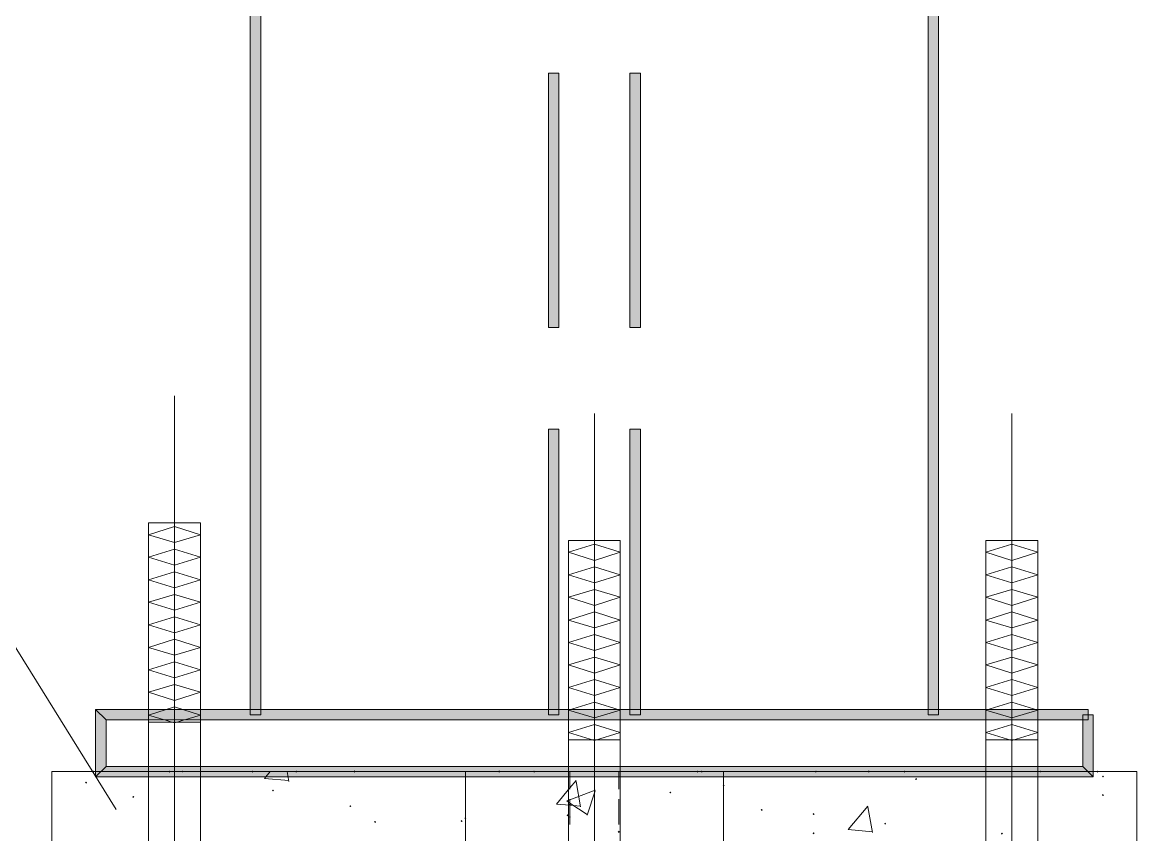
# Model space of a CAD drawing. Header units: millimetres. Extents: x 0 to 586, y 0 to 414.
# Drawn here: x 413.31 to 426.82, y 355.4 to 365.24 of the extents above; entities that cross this region are included whole.
import ezdxf

# ---------------------------------------------------------------- set-up
doc = ezdxf.new("R2010")
doc.units = ezdxf.units.MM

msp = doc.modelspace()

# ---------------------------------------------------------------- hatches: boundary and pattern name
h = msp.add_hatch(color=0)
h.dxf.hatch_style = 2
h.paths.add_polyline_path([(416.203694, 356.852361), (416.076694, 356.852361), (416.076694, 373.623417), (416.203694, 373.623417)])
h = msp.add_hatch(color=0)
h.dxf.hatch_style = 2
h.paths.add_polyline_path([(424.416361, 356.852361), (424.292889, 356.852361), (424.292889, 373.623417), (424.416361, 373.623417)])
h = msp.add_hatch(color=0)
h.dxf.hatch_style = 2
h.paths.add_polyline_path([(419.692667, 361.540778), (419.692667, 364.620528), (419.816139, 364.620528), (419.816139, 361.540778)])
h = msp.add_hatch(color=0)
h.dxf.hatch_style = 2
h.paths.add_polyline_path([(420.676917, 361.540778), (420.676917, 364.620528), (420.803917, 364.620528), (420.803917, 361.540778)])
h = msp.add_hatch(color=0)
h.dxf.hatch_style = 2
h.paths.add_polyline_path([(419.692667, 356.852361), (419.692667, 360.309583), (419.816139, 360.309583), (419.816139, 356.852361)])
h = msp.add_hatch(color=0)
h.dxf.hatch_style = 2
h.paths.add_polyline_path([(420.676917, 356.852361), (420.676917, 360.309583), (420.803917, 360.309583), (420.803917, 356.852361)])
h = msp.add_hatch(color=0)
h.dxf.hatch_style = 2
h.paths.add_polyline_path([(426.229639, 356.915861), (426.229639, 356.792389), (414.330444, 356.792389), (414.203444, 356.915861)])
h = msp.add_hatch(color=0)
h.dxf.hatch_style = 2
h.paths.add_polyline_path([(414.203444, 356.915861), (414.330444, 356.792389), (414.330444, 356.224417), (414.203444, 356.100944)])
h = msp.add_hatch(color=0)
h.dxf.hatch_style = 2
h.paths.add_polyline_path([(426.289611, 356.100944), (426.166139, 356.224417), (426.166139, 356.852361), (426.289611, 356.852361)])
h = msp.add_hatch(color=0)
h.dxf.hatch_style = 2
h.paths.add_polyline_path([(414.17875, 356.151392), (414.165697, 356.164444), (414.17875, 356.177497), (414.191803, 356.164444)])
h = msp.add_hatch(color=0)
h.dxf.hatch_style = 2
h.paths.add_polyline_path([(414.203444, 356.100944), (414.330444, 356.224417), (426.166139, 356.224417), (426.289611, 356.100944)])
h = msp.add_hatch(color=0)
h.dxf.hatch_style = 2
h.paths.add_polyline_path([(415.0995, 356.151392), (415.086447, 356.164444), (415.0995, 356.177497), (415.112553, 356.164444)])
h = msp.add_hatch(color=0)
h.dxf.hatch_style = 2
h.paths.add_polyline_path([(415.25825, 356.151392), (415.245197, 356.164444), (415.25825, 356.177497), (415.271303, 356.164444)])
h = msp.add_hatch(color=0)
h.dxf.hatch_style = 2
h.paths.add_polyline_path([(415.25825, 356.151392), (415.245197, 356.164444), (415.25825, 356.177497), (415.271303, 356.164444)])
h = msp.add_hatch(color=0)
h.dxf.hatch_style = 2
h.paths.add_polyline_path([(416.104917, 356.151392), (416.091864, 356.164444), (416.104917, 356.177497), (416.117969, 356.164444)])
h = msp.add_hatch(color=0)
h.dxf.hatch_style = 2
h.paths.add_polyline_path([(416.634083, 356.151392), (416.621031, 356.164444), (416.634083, 356.177497), (416.647136, 356.164444)])
h = msp.add_hatch(color=0)
h.dxf.hatch_style = 2
h.paths.add_polyline_path([(417.339639, 356.151392), (417.326586, 356.164444), (417.339639, 356.177497), (417.352692, 356.164444)])
h = msp.add_hatch(color=0)
h.dxf.hatch_style = 2
h.paths.add_polyline_path([(419.092944, 356.151392), (419.079892, 356.164444), (419.092944, 356.177497), (419.105997, 356.164444)])
h = msp.add_hatch(color=0)
h.dxf.hatch_style = 2
h.paths.add_polyline_path([(419.516278, 356.151392), (419.503225, 356.164444), (419.516278, 356.177497), (419.529331, 356.164444)])
h = msp.add_hatch(color=0)
h.dxf.hatch_style = 2
h.paths.add_polyline_path([(419.516278, 356.151392), (419.503225, 356.164444), (419.516278, 356.177497), (419.529331, 356.164444)])
h = msp.add_hatch(color=0)
h.dxf.hatch_style = 2
h.paths.add_polyline_path([(421.495361, 356.151392), (421.482308, 356.164444), (421.495361, 356.177497), (421.508414, 356.164444)])
h = msp.add_hatch(color=0)
h.dxf.hatch_style = 2
h.paths.add_polyline_path([(421.495361, 356.151392), (421.482308, 356.164444), (421.495361, 356.177497), (421.508414, 356.164444)])
h = msp.add_hatch(color=0)
h.dxf.hatch_style = 2
h.paths.add_polyline_path([(421.548278, 356.151392), (421.535225, 356.164444), (421.548278, 356.177497), (421.561331, 356.164444)])
h = msp.add_hatch(color=0)
h.dxf.hatch_style = 2
h.paths.add_polyline_path([(422.931167, 356.151392), (422.918114, 356.164444), (422.931167, 356.177497), (422.944219, 356.164444)])
h = msp.add_hatch(color=0)
h.dxf.hatch_style = 2
h.paths.add_polyline_path([(422.931167, 356.151392), (422.918114, 356.164444), (422.931167, 356.177497), (422.944219, 356.164444)])
h = msp.add_hatch(color=0)
h.dxf.hatch_style = 2
h.paths.add_polyline_path([(423.573222, 356.151392), (423.560169, 356.164444), (423.573222, 356.177497), (423.586275, 356.164444)])
h = msp.add_hatch(color=0)
h.dxf.hatch_style = 2
h.paths.add_polyline_path([(423.573222, 356.151392), (423.560169, 356.164444), (423.573222, 356.177497), (423.586275, 356.164444)])
h = msp.add_hatch(color=0)
h.dxf.hatch_style = 2
h.paths.add_polyline_path([(424.003611, 356.151392), (423.990558, 356.164444), (424.003611, 356.177497), (424.016664, 356.164444)])
h = msp.add_hatch(color=0)
h.dxf.hatch_style = 2
h.paths.add_polyline_path([(424.003611, 356.151392), (423.990558, 356.164444), (424.003611, 356.177497), (424.016664, 356.164444)])
h = msp.add_hatch(color=0)
h.dxf.hatch_style = 2
h.paths.add_polyline_path([(424.003611, 356.151392), (423.990558, 356.164444), (424.003611, 356.177497), (424.016664, 356.164444)])
h = msp.add_hatch(color=0)
h.dxf.hatch_style = 2
h.paths.add_polyline_path([(425.654611, 356.151392), (425.641558, 356.164444), (425.654611, 356.177497), (425.667664, 356.164444)])
h = msp.add_hatch(color=0)
h.dxf.hatch_style = 2
h.paths.add_polyline_path([(426.342528, 356.151392), (426.329475, 356.164444), (426.342528, 356.177497), (426.355581, 356.164444)])
h = msp.add_hatch(color=0)
h.dxf.hatch_style = 2
h.paths.add_polyline_path([(426.342528, 356.151392), (426.329475, 356.164444), (426.342528, 356.177497), (426.355581, 356.164444)])
h = msp.add_hatch(color=0)
h.dxf.hatch_style = 2
h.paths.add_polyline_path([(426.409556, 356.091419), (426.396503, 356.104472), (426.409556, 356.117525), (426.422608, 356.104472)])
h = msp.add_hatch(color=0)
h.dxf.hatch_style = 2
h.paths.add_polyline_path([(414.087028, 356.017336), (414.073975, 356.030389), (414.087028, 356.043442), (414.100081, 356.030389)])
h = msp.add_hatch(color=0)
h.dxf.hatch_style = 2
h.paths.add_polyline_path([(414.087028, 356.017336), (414.073975, 356.030389), (414.087028, 356.043442), (414.100081, 356.030389)])
h = msp.add_hatch(color=0)
h.dxf.hatch_style = 2
h.paths.add_polyline_path([(421.812861, 355.982058), (421.799808, 355.995111), (421.812861, 356.008164), (421.825914, 355.995111)])
h = msp.add_hatch(color=0)
h.dxf.hatch_style = 2
h.paths.add_polyline_path([(421.812861, 355.982058), (421.799808, 355.995111), (421.812861, 356.008164), (421.825914, 355.995111)])
h = msp.add_hatch(color=0)
h.dxf.hatch_style = 2
h.paths.add_polyline_path([(421.812861, 355.982058), (421.799808, 355.995111), (421.812861, 356.008164), (421.825914, 355.995111)])
h = msp.add_hatch(color=0)
h.dxf.hatch_style = 2
h.paths.add_polyline_path([(424.144722, 356.059669), (424.131669, 356.072722), (424.144722, 356.085775), (424.157775, 356.072722)])
h = msp.add_hatch(color=0)
h.dxf.hatch_style = 2
h.paths.add_polyline_path([(414.658528, 355.844475), (414.645475, 355.857528), (414.658528, 355.870581), (414.671581, 355.857528)])
h = msp.add_hatch(color=0)
h.dxf.hatch_style = 2
h.paths.add_polyline_path([(416.351861, 355.922086), (416.338808, 355.935139), (416.351861, 355.948192), (416.364914, 355.935139)])
h = msp.add_hatch(color=0)
h.dxf.hatch_style = 2
h.paths.add_polyline_path([(421.167278, 355.897392), (421.154225, 355.910444), (421.167278, 355.923497), (421.180331, 355.910444)])
h = msp.add_hatch(color=0)
h.dxf.hatch_style = 2
h.paths.add_polyline_path([(426.409556, 355.865642), (426.396503, 355.878694), (426.409556, 355.891747), (426.422608, 355.878694)])
h = msp.add_hatch(color=0)
h.dxf.hatch_style = 2
h.paths.add_polyline_path([(417.29025, 355.731586), (417.277197, 355.744639), (417.29025, 355.757692), (417.303303, 355.744639)])
h = msp.add_hatch(color=0)
h.dxf.hatch_style = 2
h.paths.add_polyline_path([(419.950194, 355.752753), (419.937142, 355.765806), (419.950194, 355.778858), (419.963247, 355.765806)])
h = msp.add_hatch(color=0)
h.dxf.hatch_style = 2
h.paths.add_polyline_path([(419.950194, 355.752753), (419.937142, 355.765806), (419.950194, 355.778858), (419.963247, 355.765806)])
h = msp.add_hatch(color=0)
h.dxf.hatch_style = 2
h.paths.add_polyline_path([(419.950194, 355.752753), (419.937142, 355.765806), (419.950194, 355.778858), (419.963247, 355.765806)])
h = msp.add_hatch(color=0)
h.dxf.hatch_style = 2
h.paths.add_polyline_path([(422.275, 355.685725), (422.261947, 355.698778), (422.275, 355.711831), (422.288053, 355.698778)])
h = msp.add_hatch(color=0)
h.dxf.hatch_style = 2
h.paths.add_polyline_path([(422.275, 355.685725), (422.261947, 355.698778), (422.275, 355.711831), (422.288053, 355.698778)])
h = msp.add_hatch(color=0)
h.dxf.hatch_style = 2
h.paths.add_polyline_path([(418.637861, 355.551669), (418.624808, 355.564722), (418.637861, 355.577775), (418.650914, 355.564722)])
h = msp.add_hatch(color=0)
h.dxf.hatch_style = 2
h.paths.add_polyline_path([(418.683722, 355.586947), (418.670669, 355.6), (418.683722, 355.613053), (418.696775, 355.6)])
h = msp.add_hatch(color=0)
h.dxf.hatch_style = 2
h.paths.add_polyline_path([(418.683722, 355.586947), (418.670669, 355.6), (418.683722, 355.613053), (418.696775, 355.6)])
h = msp.add_hatch(color=0)
h.dxf.hatch_style = 2
h.paths.add_polyline_path([(418.683722, 355.586947), (418.670669, 355.6), (418.683722, 355.613053), (418.696775, 355.6)])
h = msp.add_hatch(color=0)
h.dxf.hatch_style = 2
h.paths.add_polyline_path([(419.921972, 355.622225), (419.908919, 355.635278), (419.921972, 355.648331), (419.935025, 355.635278)])
h = msp.add_hatch(color=0)
h.dxf.hatch_style = 2
h.paths.add_polyline_path([(419.950194, 355.601058), (419.937142, 355.614111), (419.950194, 355.627164), (419.963247, 355.614111)])
h = msp.add_hatch(color=0)
h.dxf.hatch_style = 2
h.paths.add_polyline_path([(419.950194, 355.601058), (419.937142, 355.614111), (419.950194, 355.627164), (419.963247, 355.614111)])
h = msp.add_hatch(color=0)
h.dxf.hatch_style = 2
h.paths.add_polyline_path([(419.950194, 355.601058), (419.937142, 355.614111), (419.950194, 355.627164), (419.963247, 355.614111)])
h = msp.add_hatch(color=0)
h.dxf.hatch_style = 2
h.paths.add_polyline_path([(422.902944, 355.636336), (422.889892, 355.649389), (422.902944, 355.662442), (422.915997, 355.649389)])
h = msp.add_hatch(color=0)
h.dxf.hatch_style = 2
h.paths.add_polyline_path([(417.590111, 355.541086), (417.577058, 355.554139), (417.590111, 355.567192), (417.603164, 355.554139)])
h = msp.add_hatch(color=0)
h.dxf.hatch_style = 2
h.paths.add_polyline_path([(420.542861, 355.421142), (420.529808, 355.434194), (420.542861, 355.447247), (420.555914, 355.434194)])
h = msp.add_hatch(color=0)
h.dxf.hatch_style = 2
h.paths.add_polyline_path([(420.542861, 355.421142), (420.529808, 355.434194), (420.542861, 355.447247), (420.555914, 355.434194)])
h = msp.add_hatch(color=0)
h.dxf.hatch_style = 2
h.paths.add_polyline_path([(420.542861, 355.421142), (420.529808, 355.434194), (420.542861, 355.447247), (420.555914, 355.434194)])
h = msp.add_hatch(color=0)
h.dxf.hatch_style = 2
h.paths.add_polyline_path([(423.770778, 355.519919), (423.757725, 355.532972), (423.770778, 355.546025), (423.783831, 355.532972)])
h = msp.add_hatch(color=0)
h.dxf.hatch_style = 2
h.paths.add_polyline_path([(422.902944, 355.403503), (422.889892, 355.416556), (422.902944, 355.429608), (422.915997, 355.416556)])
h = msp.add_hatch(color=0)
h.dxf.hatch_style = 2
h.paths.add_polyline_path([(425.185417, 355.399975), (425.172364, 355.413028), (425.185417, 355.426081), (425.198469, 355.413028)])

# ---------------------------------------------------------------- linework, layer by layer
at = {"color": 0, "lineweight": 0}
for points in [[(416.203694, 356.852361), (416.076694, 356.852361), (416.076694, 373.623417), (416.203694, 373.623417)], [(424.416361, 356.852361), (424.292889, 356.852361), (424.292889, 373.623417), (424.416361, 373.623417)], [(419.692667, 361.540778), (419.692667, 364.620528), (419.816139, 364.620528), (419.816139, 361.540778)], [(420.676917, 361.540778), (420.676917, 364.620528), (420.803917, 364.620528), (420.803917, 361.540778)], [(419.692667, 356.852361), (419.692667, 360.309583), (419.816139, 360.309583), (419.816139, 356.852361)], [(420.676917, 356.852361), (420.676917, 360.309583), (420.803917, 360.309583), (420.803917, 356.852361)], [(426.229639, 356.915861), (426.229639, 356.792389), (414.330444, 356.792389), (414.203444, 356.915861)], [(414.203444, 356.915861), (414.330444, 356.792389), (414.330444, 356.224417), (414.203444, 356.100944)], [(426.289611, 356.100944), (426.166139, 356.224417), (426.166139, 356.852361), (426.289611, 356.852361)], [(414.203444, 356.100944), (414.330444, 356.224417), (426.166139, 356.224417), (426.289611, 356.100944)]]:
    msp.add_lwpolyline(points, close=True, dxfattribs=at)
for points in [[(415.159472, 360.715278), (415.159472, 334.891944)], [(420.246528, 360.500083), (420.246528, 334.67675)], [(425.305361, 360.500083), (425.305361, 334.67675)], [(414.453917, 355.705833), (412.277278, 359.198333)], [(414.8455, 336.109028), (414.8455, 359.177167)], [(414.8455, 359.177167), (415.473444, 359.177167)], [(415.473444, 359.032528), (415.159472, 359.131306), (414.8455, 359.032528)], [(415.473444, 336.109028), (415.473444, 359.177167)], [(414.8455, 359.032528), (415.159472, 358.937278), (415.473444, 359.032528)], [(419.932556, 335.897361), (419.932556, 358.961972)], [(420.5605, 358.961972), (419.932556, 358.961972)], [(420.5605, 335.897361), (420.5605, 358.961972)], [(424.991389, 335.897361), (424.991389, 358.961972)], [(425.619333, 358.961972), (424.991389, 358.961972)], [(425.619333, 335.897361), (425.619333, 358.961972)], [(415.473444, 358.760889), (415.159472, 358.856139), (414.8455, 358.760889)], [(420.5605, 358.820861), (420.246528, 358.916111), (419.932556, 358.820861)], [(419.932556, 358.820861), (420.246528, 358.722083), (420.5605, 358.820861)], [(425.619333, 358.820861), (425.305361, 358.916111), (424.991389, 358.820861)], [(424.991389, 358.820861), (425.305361, 358.722083), (425.619333, 358.820861)], [(414.8455, 358.760889), (415.159472, 358.662111), (415.473444, 358.760889)], [(415.473444, 358.485722), (415.159472, 358.5845), (414.8455, 358.485722)], [(420.5605, 358.545694), (420.246528, 358.644472), (419.932556, 358.545694)], [(419.932556, 358.545694), (420.246528, 358.450444), (420.5605, 358.545694)], [(425.619333, 358.545694), (425.305361, 358.644472), (424.991389, 358.545694)], [(424.991389, 358.545694), (425.305361, 358.450444), (425.619333, 358.545694)], [(414.8455, 358.485722), (415.159472, 358.390472), (415.473444, 358.485722)], [(415.473444, 358.214083), (415.159472, 358.309333), (414.8455, 358.214083)], [(420.5605, 358.274056), (420.246528, 358.369306), (419.932556, 358.274056)], [(419.932556, 358.274056), (420.246528, 358.175278), (420.5605, 358.274056)], [(425.619333, 358.274056), (425.305361, 358.369306), (424.991389, 358.274056)], [(424.991389, 358.274056), (425.305361, 358.175278), (425.619333, 358.274056)], [(414.8455, 358.214083), (415.159472, 358.118833), (415.473444, 358.214083)], [(415.473444, 357.942444), (415.159472, 358.037694), (414.8455, 357.942444)], [(420.5605, 357.998889), (420.246528, 358.097667), (419.932556, 357.998889)], [(425.619333, 357.998889), (425.305361, 358.097667), (424.991389, 357.998889)], [(414.8455, 357.942444), (415.159472, 357.843667), (415.473444, 357.942444)], [(419.932556, 357.998889), (420.246528, 357.903639), (420.5605, 357.998889)], [(424.991389, 357.998889), (425.305361, 357.903639), (425.619333, 357.998889)], [(415.473444, 357.667278), (415.159472, 357.766056), (414.8455, 357.667278)], [(420.5605, 357.72725), (420.246528, 357.8225), (419.932556, 357.72725)], [(425.619333, 357.72725), (425.305361, 357.8225), (424.991389, 357.72725)], [(414.8455, 357.667278), (415.159472, 357.572028), (415.473444, 357.667278)], [(419.932556, 357.72725), (420.246528, 357.632), (420.5605, 357.72725)], [(424.991389, 357.72725), (425.305361, 357.632), (425.619333, 357.72725)], [(415.473444, 357.395639), (415.159472, 357.490889), (414.8455, 357.395639)], [(420.5605, 357.455611), (420.246528, 357.550861), (419.932556, 357.455611)], [(425.619333, 357.455611), (425.305361, 357.550861), (424.991389, 357.455611)], [(414.8455, 357.395639), (415.159472, 357.300389), (415.473444, 357.395639)], [(419.932556, 357.455611), (420.246528, 357.356833), (420.5605, 357.455611)], [(424.991389, 357.455611), (425.305361, 357.356833), (425.619333, 357.455611)], [(415.473444, 357.124), (415.159472, 357.21925), (414.8455, 357.124)], [(420.5605, 357.180444), (420.246528, 357.279222), (419.932556, 357.180444)], [(425.619333, 357.180444), (425.305361, 357.279222), (424.991389, 357.180444)], [(414.8455, 357.124), (415.159472, 357.025222), (415.473444, 357.124)], [(419.932556, 357.180444), (420.246528, 357.085194), (420.5605, 357.180444)], [(424.991389, 357.180444), (425.305361, 357.085194), (425.619333, 357.180444)], [(415.473444, 356.848833), (415.159472, 356.947611), (414.8455, 356.848833)], [(420.5605, 356.908806), (420.246528, 357.004056), (419.932556, 356.908806)], [(425.619333, 356.908806), (425.305361, 357.004056), (424.991389, 356.908806)], [(414.8455, 356.848833), (415.159472, 356.753583), (415.473444, 356.848833)], [(419.932556, 356.908806), (420.246528, 356.813556), (420.5605, 356.908806)], [(424.991389, 356.908806), (425.305361, 356.813556), (425.619333, 356.908806)], [(414.8455, 356.760639), (415.473444, 356.760639)], [(420.5605, 356.637167), (420.246528, 356.732417), (419.932556, 356.637167)], [(425.619333, 356.637167), (425.305361, 356.732417), (424.991389, 356.637167)], [(419.932556, 356.637167), (420.246528, 356.538389), (420.5605, 356.637167)], [(420.5605, 356.548972), (419.932556, 356.548972)], [(424.991389, 356.637167), (425.305361, 356.538389), (425.619333, 356.637167)], [(425.619333, 356.548972), (424.991389, 356.548972)], [(413.674278, 327.43775), (413.674278, 356.164444)], [(413.674278, 356.164444), (426.818778, 356.164444)], [(426.818778, 356.164444), (413.674278, 356.164444)], [(413.674278, 356.164444), (426.818778, 356.164444)], [(413.674278, 356.164444), (426.818778, 356.164444)], [(414.824333, 356.164444), (426.328417, 356.164444)], [(416.249556, 356.079778), (416.320111, 356.164444)], [(416.545889, 356.0445), (416.524722, 356.164444)], [(418.683722, 356.164444), (418.683722, 352.171)], [(419.950194, 356.164444), (419.950194, 355.952778)], [(420.542861, 356.164444), (420.542861, 355.952778)], [(421.812861, 356.164444), (421.812861, 352.171)], [(426.818778, 327.43775), (426.818778, 356.164444)], [(416.249556, 356.079778), (416.545889, 356.055083)], [(419.950194, 355.966889), (420.024278, 356.055083)], [(420.080722, 355.737583), (420.024278, 356.0445)], [(419.787917, 355.769333), (419.950194, 355.966889)], [(419.950194, 355.82225), (420.257111, 355.938667)], [(420.158333, 355.635278), (420.257111, 355.931611)], [(419.787917, 355.769333), (419.950194, 355.755222)], [(419.914917, 355.808139), (419.950194, 355.82225)], [(419.914917, 355.808139), (419.950194, 355.779917)], [(419.950194, 355.829306), (419.950194, 355.522389)], [(419.950194, 355.779917), (420.158333, 355.642333)], [(419.950194, 355.755222), (420.080722, 355.744639)], [(420.542861, 355.829306), (420.542861, 355.522389)], [(423.32275, 355.462417), (423.559111, 355.744639)], [(423.615556, 355.427139), (423.559111, 355.737583)], [(423.32275, 355.462417), (423.615556, 355.434194)]]:
    msp.add_lwpolyline(points, dxfattribs=at)

doc.saveas('drawing.dxf')
